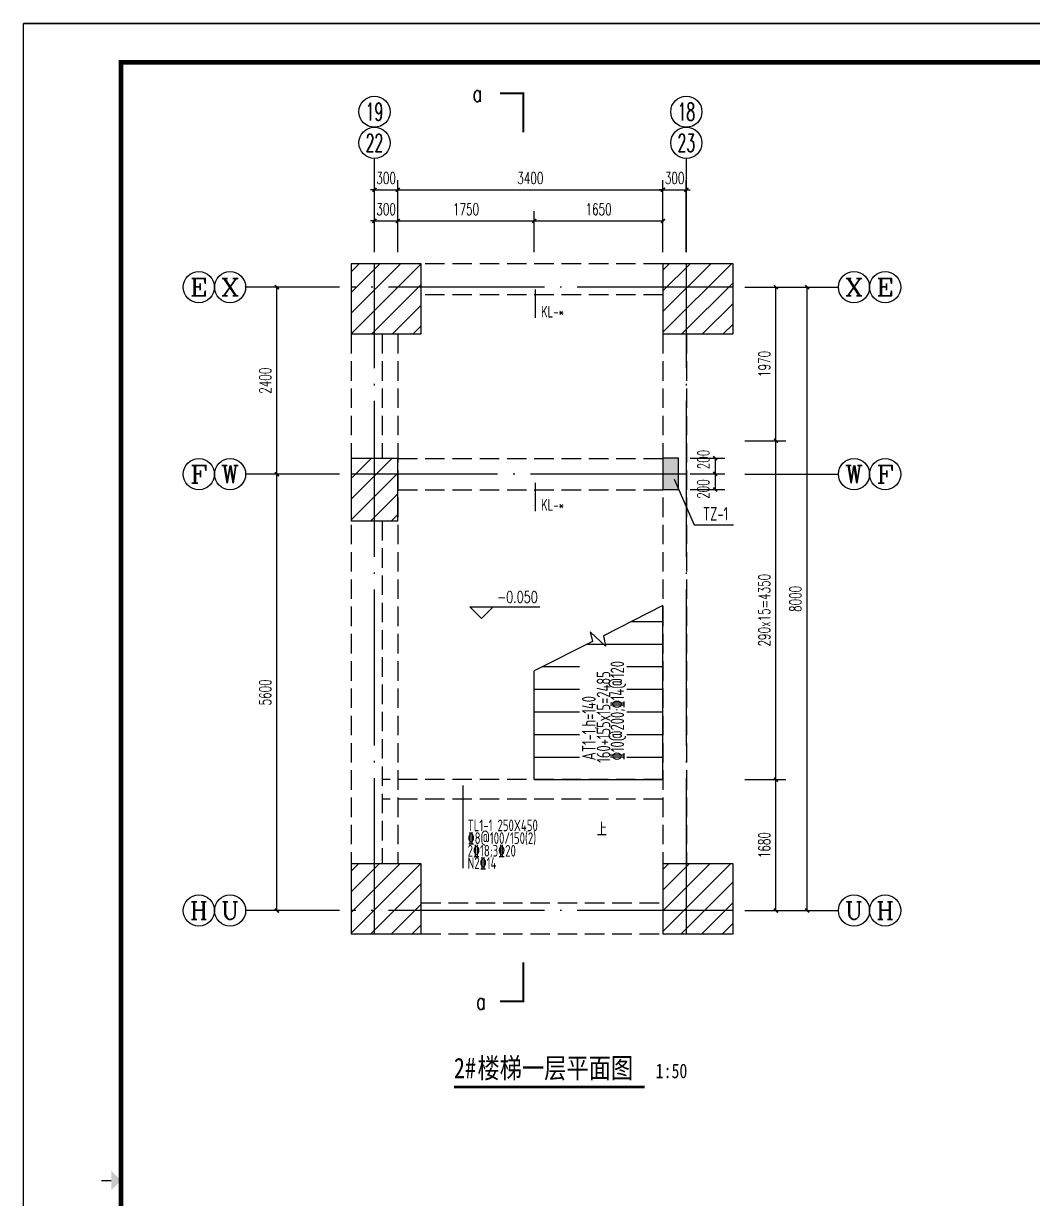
# Model space of a CAD drawing. Extents: x 239268 to 489116, y -316056 to -246175.
# Drawn here: x 262852 to 275793, y -296381 to -281302 of the extents above; entities that cross this region are included whole.
import ezdxf
from ezdxf.enums import TextEntityAlignment as Align

# ---------------------------------------------------------------- set-up
doc = ezdxf.new("R2010")
doc.units = 0
doc.header["$LTSCALE"] = 1000
doc.header["$MEASUREMENT"] = 0
doc.linetypes.add('DASH', pattern=[0.35, 0.25, -0.1])
doc.linetypes.add('DOTE', pattern=[2.42, 2, -0.2, 0.02, -0.2])
doc.layers.get('0').update_dxf_attribs({"linetype": 'CONTINUOUS'})
doc.layers.get('Defpoints').update_dxf_attribs({"color": 6, "linetype": 'CONTINUOUS'})
for name, color, linetype in [('3-ban', 84, 'CONTINUOUS'), ('3-HATCH', 8, 'CONTINUOUS'), ('3-liang-rein', 54, 'CONTINUOUS'), ('3-liang-s', 120, 'CONTINUOUS'), ('3-liang-xu', 120, 'DASH'), ('AXIS', 3, 'CONTINUOUS'), ('AXIS_TEXT', 7, 'CONTINUOUS'), ('COLUMN', 2, 'CONTINUOUS'), ('DIM_ELEV', 3, 'CONTINUOUS'), ('DIM_SYMB', 3, 'CONTINUOUS'), ('DOTE', 26, 'DOTE'), ('PUB_TEXT', 7, 'CONTINUOUS'), ('STAIR', 4, 'CONTINUOUS'), ('图框', 85, 'CONTINUOUS')]:
    doc.layers.add(name, color=color, linetype=linetype)
doc.styles.add('_TCH_AXIS', font='COMPLEX', dxfattribs={"bigfont": 'GBCBIG'})
doc.styles.add('_TCH_DIM', font='SIMPLEX', dxfattribs={"bigfont": 'GBCBIG'})
doc.styles.add('_TCH_LABEL', font='COMPLEX', dxfattribs={"bigfont": 'GBCBIG'})
doc.styles.add('COMPLEX', font='COMPLEX')
doc.styles.add('DIM_FONT', font='SIMPLEX.shx', dxfattribs={"width": 0.65})
doc.styles.add('TSSD_Rein', font='Tssdeng.shx', dxfattribs={"width": 0.7, "bigfont": 'hztxt.shx'})
doc.styles.add('房间名称', font='SIMHEI.TTF', dxfattribs={"width": 0.8})
doc.dimstyles.new('DIMN50', dxfattribs={"dimscale": 0.5, "dimtxt": 300, "dimasz": 100, "dimexe": 250, "dimexo": 300, "dimgap": 150, "dimtad": 1, "dimdec": 0, "dimzin": 0, "dimdsep": 46, "dimtxsty": 'DIM_FONT', "dimblk": 'ARCHTICK', "dimcen": 0.09, "dimclrt": 7, "dimazin": 2, "dimtfac": 1, "dimtdec": 0, "dimtix": 1, "dimtmove": 2, "dimatfit": 3, "dimfxl": 0, "dimtolj": 1, "dimtzin": 0, "dimarcsym": 0})

# ---------------------------------------------------------------- blocks, each defined once
blk = doc.blocks.new('_ArchTick')
at = {"color": 0, "linetype": 'ByBlock', "const_width": 0.4}
blk.add_lwpolyline([(-0.5, -0.5), (0.5, 0.5)], dxfattribs=at)
blk = doc.blocks.new('*D470')
at = {"layer": 'AXIS', "color": 0, "lineweight": -2}
for p, q in [((266225, -287086), (265978, -287086)), ((266103, -292686), (266103, -287086)), ((266225, -292686), (265978, -292686))]:
    blk.add_line(p, q, dxfattribs=at)
at = {"layer": 'Defpoints', "color": 0}
for p in [(266103, -287086), (266375, -287086), (266375, -292686)]:
    blk.add_point(p, dxfattribs=at)
at = {"layer": 'AXIS', "color": 0, "lineweight": -2, "xscale": 50, "yscale": 50, "zscale": 50}
for p, rotation in [((266103, -287086), 90), ((266103, -292686), 270)]:
    blk.add_blockref('_ArchTick', p, dxfattribs=dict(at, rotation=rotation))
at = {"layer": 'AXIS', "color": 7, "insert": (265953, -289886), "char_height": 150, "attachment_point": 5, "rotation": 90, "style": 'DIM_FONT'}
blk.add_mtext('\\A1;5600', dxfattribs=at)
blk = doc.blocks.new('*D471')
at = {"layer": 'AXIS', "color": 0, "lineweight": -2}
for p, q in [((266225, -284686), (265978, -284686)), ((266103, -287086), (266103, -284686)), ((266225, -287086), (265978, -287086))]:
    blk.add_line(p, q, dxfattribs=at)
at = {"layer": 'Defpoints', "color": 0}
for p in [(266103, -284686), (266375, -284686), (266375, -287086)]:
    blk.add_point(p, dxfattribs=at)
at = {"layer": 'AXIS', "color": 0, "lineweight": -2, "xscale": 50, "yscale": 50, "zscale": 50}
for p, rotation in [((266103, -284686), 90), ((266103, -287086), 270)]:
    blk.add_blockref('_ArchTick', p, dxfattribs=dict(at, rotation=rotation))
at = {"layer": 'AXIS', "color": 7, "insert": (265953, -285886), "char_height": 150, "attachment_point": 5, "rotation": 90, "style": 'DIM_FONT'}
blk.add_mtext('\\A1;2400', dxfattribs=at)
blk = doc.blocks.new('*D472')
at = {"layer": 'AXIS', "color": 0, "lineweight": -2}
for p, q in [((267353, -284236), (267353, -283711)), ((267653, -284236), (267653, -283711)), ((267353, -283836), (267303, -283836)), ((267353, -283836), (267653, -283836)), ((267653, -283836), (267703, -283836))]:
    blk.add_line(p, q, dxfattribs=at)
at = {"layer": 'Defpoints', "color": 0}
for p in [(267653, -283836), (267353, -284386), (267653, -284386)]:
    blk.add_point(p, dxfattribs=at)
at = {"layer": 'AXIS', "color": 0, "lineweight": -2, "xscale": 50, "yscale": 50, "zscale": 50}
blk.add_blockref('_ArchTick', (267353, -283836), dxfattribs=at)
at = {"layer": 'AXIS', "color": 0, "lineweight": -2, "xscale": 50, "yscale": 50, "zscale": 50, "rotation": 180}
blk.add_blockref('_ArchTick', (267653, -283836), dxfattribs=at)
at = {"layer": 'AXIS', "color": 7, "insert": (267503, -283686), "char_height": 150, "attachment_point": 5, "style": 'DIM_FONT'}
blk.add_mtext('\\A1;300', dxfattribs=at)
blk = doc.blocks.new('*D473')
at = {"layer": 'AXIS', "color": 0, "lineweight": -2}
for p, q in [((267653, -284236), (267653, -283711)), ((269403, -284236), (269403, -283711)), ((267653, -283836), (269403, -283836))]:
    blk.add_line(p, q, dxfattribs=at)
at = {"layer": 'Defpoints', "color": 0}
for p in [(269403, -283836), (267653, -284386), (269403, -284386)]:
    blk.add_point(p, dxfattribs=at)
at = {"layer": 'AXIS', "color": 0, "lineweight": -2, "xscale": 50, "yscale": 50, "zscale": 50, "rotation": 180}
blk.add_blockref('_ArchTick', (267653, -283836), dxfattribs=at)
at = {"layer": 'AXIS', "color": 0, "lineweight": -2, "xscale": 50, "yscale": 50, "zscale": 50}
blk.add_blockref('_ArchTick', (269403, -283836), dxfattribs=at)
at = {"layer": 'AXIS', "color": 7, "insert": (268528, -283686), "char_height": 150, "attachment_point": 5, "style": 'DIM_FONT'}
blk.add_mtext('\\A1;1750', dxfattribs=at)
blk = doc.blocks.new('*D474')
at = {"layer": 'AXIS', "color": 0, "lineweight": -2}
for p, q in [((269403, -284236), (269403, -283711)), ((271053, -284236), (271053, -283711)), ((269403, -283836), (271053, -283836))]:
    blk.add_line(p, q, dxfattribs=at)
at = {"layer": 'Defpoints', "color": 0}
for p in [(271053, -283836), (269403, -284386), (271053, -284386)]:
    blk.add_point(p, dxfattribs=at)
at = {"layer": 'AXIS', "color": 0, "lineweight": -2, "xscale": 50, "yscale": 50, "zscale": 50, "rotation": 180}
blk.add_blockref('_ArchTick', (269403, -283836), dxfattribs=at)
at = {"layer": 'AXIS', "color": 0, "lineweight": -2, "xscale": 50, "yscale": 50, "zscale": 50}
blk.add_blockref('_ArchTick', (271053, -283836), dxfattribs=at)
at = {"layer": 'AXIS', "color": 7, "insert": (270228, -283686), "char_height": 150, "attachment_point": 5, "style": 'DIM_FONT'}
blk.add_mtext('\\A1;1650', dxfattribs=at)
blk = doc.blocks.new('*D475')
at = {"layer": 'AXIS', "color": 0, "lineweight": -2}
for p, q in [((267353, -284236), (267353, -283311)), ((267653, -284236), (267653, -283311)), ((267353, -283436), (267303, -283436)), ((267353, -283436), (267653, -283436)), ((267653, -283436), (267703, -283436))]:
    blk.add_line(p, q, dxfattribs=at)
at = {"layer": 'Defpoints', "color": 0}
for p in [(267653, -283436), (267353, -284386), (267653, -284386)]:
    blk.add_point(p, dxfattribs=at)
at = {"layer": 'AXIS', "color": 0, "lineweight": -2, "xscale": 50, "yscale": 50, "zscale": 50}
blk.add_blockref('_ArchTick', (267353, -283436), dxfattribs=at)
at = {"layer": 'AXIS', "color": 0, "lineweight": -2, "xscale": 50, "yscale": 50, "zscale": 50, "rotation": 180}
blk.add_blockref('_ArchTick', (267653, -283436), dxfattribs=at)
at = {"layer": 'AXIS', "color": 7, "insert": (267503, -283286), "char_height": 150, "attachment_point": 5, "style": 'DIM_FONT'}
blk.add_mtext('\\A1;300', dxfattribs=at)
blk = doc.blocks.new('*D476')
at = {"layer": 'AXIS', "color": 0, "lineweight": -2}
for p, q in [((267653, -284236), (267653, -283311)), ((271053, -284236), (271053, -283311)), ((267653, -283436), (271053, -283436))]:
    blk.add_line(p, q, dxfattribs=at)
at = {"layer": 'Defpoints', "color": 0}
for p in [(271053, -283436), (267653, -284386), (271053, -284386)]:
    blk.add_point(p, dxfattribs=at)
at = {"layer": 'AXIS', "color": 0, "lineweight": -2, "xscale": 50, "yscale": 50, "zscale": 50, "rotation": 180}
blk.add_blockref('_ArchTick', (267653, -283436), dxfattribs=at)
at = {"layer": 'AXIS', "color": 0, "lineweight": -2, "xscale": 50, "yscale": 50, "zscale": 50}
blk.add_blockref('_ArchTick', (271053, -283436), dxfattribs=at)
at = {"layer": 'AXIS', "color": 7, "insert": (269353, -283286), "char_height": 150, "attachment_point": 5, "style": 'DIM_FONT'}
blk.add_mtext('\\A1;3400', dxfattribs=at)
blk = doc.blocks.new('*D477')
at = {"layer": 'AXIS', "color": 0, "lineweight": -2}
for p, q in [((271053, -284236), (271053, -283311)), ((271353, -284236), (271353, -283311)), ((271053, -283436), (271003, -283436)), ((271053, -283436), (271353, -283436)), ((271353, -283436), (271403, -283436))]:
    blk.add_line(p, q, dxfattribs=at)
at = {"layer": 'Defpoints', "color": 0}
for p in [(271353, -283436), (271053, -284386), (271353, -284386)]:
    blk.add_point(p, dxfattribs=at)
at = {"layer": 'AXIS', "color": 0, "lineweight": -2, "xscale": 50, "yscale": 50, "zscale": 50}
blk.add_blockref('_ArchTick', (271053, -283436), dxfattribs=at)
at = {"layer": 'AXIS', "color": 0, "lineweight": -2, "xscale": 50, "yscale": 50, "zscale": 50, "rotation": 180}
blk.add_blockref('_ArchTick', (271353, -283436), dxfattribs=at)
at = {"layer": 'AXIS', "color": 7, "insert": (271203, -283286), "char_height": 150, "attachment_point": 5, "style": 'DIM_FONT'}
blk.add_mtext('\\A1;300', dxfattribs=at)
blk = doc.blocks.new('*D478')
at = {"layer": 'AXIS', "color": 0, "lineweight": -2}
for p, q in [((272103, -291006), (272628, -291006)), ((272503, -292686), (272503, -291006)), ((272103, -292686), (272628, -292686))]:
    blk.add_line(p, q, dxfattribs=at)
at = {"layer": 'Defpoints', "color": 0}
for p in [(271953, -291006), (272503, -291006), (271953, -292686)]:
    blk.add_point(p, dxfattribs=at)
at = {"layer": 'AXIS', "color": 0, "lineweight": -2, "xscale": 50, "yscale": 50, "zscale": 50}
for p, rotation in [((272503, -291006), 90), ((272503, -292686), 270)]:
    blk.add_blockref('_ArchTick', p, dxfattribs=dict(at, rotation=rotation))
at = {"layer": 'AXIS', "color": 7, "insert": (272353, -291846), "char_height": 150, "attachment_point": 5, "rotation": 90, "style": 'DIM_FONT'}
blk.add_mtext('\\A1;1680', dxfattribs=at)
blk = doc.blocks.new('*D479')
at = {"layer": 'AXIS', "color": 0, "lineweight": -2}
for p, q in [((272103, -286656), (272628, -286656)), ((272503, -291006), (272503, -286656)), ((272103, -291006), (272628, -291006))]:
    blk.add_line(p, q, dxfattribs=at)
at = {"layer": 'Defpoints', "color": 0}
for p in [(271953, -286656), (272503, -286656), (271953, -291006)]:
    blk.add_point(p, dxfattribs=at)
at = {"layer": 'AXIS', "color": 0, "lineweight": -2, "xscale": 50, "yscale": 50, "zscale": 50}
for p, rotation in [((272503, -286656), 90), ((272503, -291006), 270)]:
    blk.add_blockref('_ArchTick', p, dxfattribs=dict(at, rotation=rotation))
at = {"layer": 'AXIS', "color": 7, "insert": (272353, -288831), "char_height": 150, "attachment_point": 5, "rotation": 90, "style": 'DIM_FONT'}
blk.add_mtext('\\A1;290x15=4350', dxfattribs=at)
blk = doc.blocks.new('*D480')
at = {"layer": 'AXIS', "color": 0, "lineweight": -2}
for p, q in [((272103, -284686), (272628, -284686)), ((272503, -286656), (272503, -284686)), ((272103, -286656), (272628, -286656))]:
    blk.add_line(p, q, dxfattribs=at)
at = {"layer": 'Defpoints', "color": 0}
for p in [(271953, -284686), (272503, -284686), (271953, -286656)]:
    blk.add_point(p, dxfattribs=at)
at = {"layer": 'AXIS', "color": 0, "lineweight": -2, "xscale": 50, "yscale": 50, "zscale": 50}
for p, rotation in [((272503, -284686), 90), ((272503, -286656), 270)]:
    blk.add_blockref('_ArchTick', p, dxfattribs=dict(at, rotation=rotation))
at = {"layer": 'AXIS', "color": 7, "insert": (272353, -285671), "char_height": 150, "attachment_point": 5, "rotation": 90, "style": 'DIM_FONT'}
blk.add_mtext('\\A1;1970', dxfattribs=at)
blk = doc.blocks.new('*D481')
at = {"layer": 'AXIS', "color": 0, "lineweight": -2}
for p, q in [((272103, -284686), (273028, -284686)), ((272903, -292686), (272903, -284686)), ((272103, -292686), (273028, -292686))]:
    blk.add_line(p, q, dxfattribs=at)
at = {"layer": 'Defpoints', "color": 0}
for p in [(271953, -284686), (272903, -284686), (271953, -292686)]:
    blk.add_point(p, dxfattribs=at)
at = {"layer": 'AXIS', "color": 0, "lineweight": -2, "xscale": 50, "yscale": 50, "zscale": 50}
for p, rotation in [((272903, -284686), 90), ((272903, -292686), 270)]:
    blk.add_blockref('_ArchTick', p, dxfattribs=dict(at, rotation=rotation))
at = {"layer": 'AXIS', "color": 7, "insert": (272753, -288686), "char_height": 150, "attachment_point": 5, "rotation": 90, "style": 'DIM_FONT'}
blk.add_mtext('\\A1;8000', dxfattribs=at)
blk = doc.blocks.new('_AXISO')
blk.add_circle((0, 0), 0.5)
at = {"layer": 'AXIS_TEXT', "style": 'COMPLEX', "width": 1.041667}
blk.add_attdef('A', text='', height=0.56, dxfattribs=at).set_placement((-0.25, -0.28), (0.25, -0.28), align=Align.FIT)
blk = doc.blocks.new('TJAD_TK_A1')
at = {"layer": '图框'}
for p in [(1341.38, 950.45), (500.38, 356.45)]:
    blk.add_line(p, (500.38, 950.45), dxfattribs=at)
at = {"layer": '图框', "const_width": 1.2}
blk.add_lwpolyline([(1331.38, 940.45), (525.38, 940.45), (525.38, 366.45), (1331.38, 366.45)], close=True, dxfattribs=at)
at = {"layer": '图框', "const_width": 0.3}
blk.add_lwpolyline([(522.88, 653.45), (520.38, 653.45)], dxfattribs=at)
at = {"layer": '图框'}
blk.add_solid([(522.88, 650.95), (522.88, 655.95), (525.38, 653.45)], dxfattribs=at)
blk = doc.blocks.new('*D710')
at = {"layer": '3-liang-s', "color": 0, "lineweight": -2}
for p, q in [((271403, -286881), (271848, -286881)), ((271723, -286881), (271723, -287081)), ((271403, -287081), (271848, -287081))]:
    blk.add_line(p, q, dxfattribs=at)
at = {"layer": 'Defpoints', "color": 0}
for p in [(271253, -286881), (271253, -287081), (271723, -287081)]:
    blk.add_point(p, dxfattribs=at)
at = {"layer": '3-liang-s', "color": 0, "lineweight": -2, "xscale": 50, "yscale": 50, "zscale": 50}
for p, rotation in [((271723, -286881), 90), ((271723, -287081), 270)]:
    blk.add_blockref('_ArchTick', p, dxfattribs=dict(at, rotation=rotation))
at = {"layer": '3-liang-s', "color": 7, "insert": (271573, -286897), "char_height": 150, "attachment_point": 5, "rotation": 90, "style": 'DIM_FONT'}
blk.add_mtext('\\A1;200', dxfattribs=at)
blk = doc.blocks.new('*D711')
at = {"layer": '3-liang-s', "color": 0, "lineweight": -2}
for p, q in [((271403, -287081), (271848, -287081)), ((271723, -287081), (271723, -287281)), ((271403, -287281), (271848, -287281))]:
    blk.add_line(p, q, dxfattribs=at)
at = {"layer": 'Defpoints', "color": 0}
for p in [(271253, -287081), (271253, -287281), (271723, -287281)]:
    blk.add_point(p, dxfattribs=at)
at = {"layer": '3-liang-s', "color": 0, "lineweight": -2, "xscale": 50, "yscale": 50, "zscale": 50}
for p, rotation in [((271723, -287081), 90), ((271723, -287281), 270)]:
    blk.add_blockref('_ArchTick', p, dxfattribs=dict(at, rotation=rotation))
at = {"layer": '3-liang-s', "color": 7, "insert": (271570, -287277), "char_height": 150, "attachment_point": 5, "rotation": 90, "style": 'DIM_FONT'}
blk.add_mtext('\\A1;200', dxfattribs=at)

msp = doc.modelspace()

# ---------------------------------------------------------------- hatches: boundary and pattern name
at = {"layer": '3-HATCH'}
h = msp.add_hatch(dxfattribs=at)
h.set_pattern_fill('ANSI31', color=256, scale=1500, style=0)
h.paths.add_polyline_path([(267953.2, -284385.7), (267053.2, -284385.7), (267053.2, -285285.7), (267953.2, -285285.7)])
h = msp.add_hatch(dxfattribs=at)
h.set_pattern_fill('ANSI31', color=256, scale=1500, style=0)
h.paths.add_polyline_path([(267953.2, -285285.7), (267953.2, -284385.7), (267053.2, -284385.7), (267053.2, -285285.7)])
h = msp.add_hatch(dxfattribs=at)
h.set_pattern_fill('ANSI31', color=256, scale=1500, style=0)
h.paths.add_polyline_path([(267053.2, -285285.7), (267953.2, -285285.7), (267953.2, -284385.7), (267053.2, -284385.7)])
h = msp.add_hatch(dxfattribs=at)
h.set_pattern_fill('ANSI31', color=256, scale=1500, style=0)
h.paths.add_polyline_path([(271953.2, -284385.7), (271053.2, -284385.7), (271053.2, -285285.7), (271953.2, -285285.7)])
h = msp.add_hatch(dxfattribs=at)
h.set_pattern_fill('ANSI31', color=256, scale=1500, style=0)
h.paths.add_polyline_path([(267053.2, -287685.7), (267653.2, -287685.7), (267653.2, -286885.7), (267053.2, -286885.7)])
h = msp.add_hatch(dxfattribs=at)
h.set_pattern_fill('ANSI31', color=256, scale=1500, style=0)
h.paths.add_polyline_path([(267653.2, -287685.7), (267653.2, -286885.7), (267053.2, -286885.7), (267053.2, -287685.7)])
h = msp.add_hatch(dxfattribs=at)
h.set_pattern_fill('ANSI31', color=256, scale=1500, style=0)
h.paths.add_polyline_path([(267053.2, -286885.7), (267053.2, -287685.7), (267653.2, -287685.7), (267653.2, -286885.7)])
msp.add_hatch(color=256, dxfattribs=at).paths.add_polyline_path([(271053.2, -287280.7), (271253.2, -287280.7), (271253.2, -286880.7), (271053.2, -286880.7)])
h = msp.add_hatch(dxfattribs=at)
h.set_pattern_fill('ANSI31', color=256, scale=1500, style=0)
h.paths.add_polyline_path([(267953.2, -292085.7), (267053.2, -292085.7), (267053.2, -292985.7), (267953.2, -292985.7)])
h = msp.add_hatch(dxfattribs=at)
h.set_pattern_fill('ANSI31', color=256, scale=1500, style=0)
h.paths.add_polyline_path([(271953.2, -292085.7), (271053.2, -292085.7), (271053.2, -292985.7), (271953.2, -292985.7)])

# ---------------------------------------------------------------- linework, layer by layer
at = {"layer": '3-ban'}
for p, q in [((271196.1, -287150.4), (271452.8, -287737.4)), ((271452.8, -287737.4), (271956.7, -287737.4))]:
    msp.add_line(p, q, dxfattribs=at)
at = {"layer": '3-liang-rein'}
for p, q in [((269417.1, -285080.7), (269417.1, -284715.9)), ((269417.1, -287559.8), (269417.1, -287194.9)), ((268490.3, -292140.1), (268490.3, -291082.1))]:
    msp.add_line(p, q, dxfattribs=at)
at = {"layer": '3-liang-xu'}
for p, q in [((271053.2, -284385.7), (267953.2, -284385.7)), ((271053.2, -284785.7), (267953.2, -284785.7)), ((267053.2, -285285.7), (267053.2, -292085.7)), ((267453.2, -285285.7), (267453.2, -286885.7)), ((267653.2, -285285.7), (267653.2, -292085.7)), ((271053.2, -285285.7), (271053.2, -292085.7)), ((271353.2, -285285.7), (271353.2, -292085.7)), ((271353.2, -285285.7), (271353.2, -292085.7)), ((267653.2, -286885.7), (271053.2, -286885.7)), ((267653.2, -287285.7), (271053.2, -287285.7)), ((267453.2, -287685.7), (267453.2, -292085.7)), ((271053.2, -291005.7), (267453.2, -291005.7)), ((271053.2, -291255.7), (267453.2, -291255.7)), ((267953.2, -292585.7), (271053.2, -292585.7)), ((267953.2, -292985.7), (271053.2, -292985.7))]:
    msp.add_line(p, q, dxfattribs=at)
at = {"layer": 'AXIS'}
for p, q in [((267353.2, -282633.9), (267353.2, -282633.9)), ((271353.2, -282633.9), (271353.2, -282633.9)), ((267353.2, -284235.7), (267353.2, -283033.9)), ((271353.2, -284235.7), (271353.2, -283033.9)), ((265301.4, -284685.7), (265301.4, -284685.7)), ((266903.2, -284685.7), (265701.4, -284685.7)), ((272103.2, -284685.7), (273303.2, -284685.7)), ((273703.2, -284685.7), (273703.2, -284685.7)), ((265301.4, -287085.7), (265301.4, -287085.7)), ((266903.2, -287085.7), (265701.4, -287085.7)), ((272103.2, -287085.7), (273303.2, -287085.7)), ((273703.2, -287085.7), (273703.2, -287085.7)), ((265301.4, -292685.7), (265301.4, -292685.7)), ((266903.2, -292685.7), (265701.4, -292685.7)), ((272103.2, -292685.7), (273303.2, -292685.7)), ((273703.2, -292685.7), (273703.2, -292685.7))]:
    msp.add_line(p, q, dxfattribs=at)
at = {"layer": 'COLUMN'}
for p, q in [((267953.2, -284385.7), (267053.2, -284385.7)), ((267053.2, -284385.7), (267053.2, -285285.7)), ((267953.2, -285285.7), (267953.2, -284385.7)), ((271953.2, -284385.7), (271053.2, -284385.7)), ((271053.2, -284385.7), (271053.2, -285285.7)), ((271953.2, -285285.7), (271953.2, -284385.7)), ((267053.2, -285285.7), (267953.2, -285285.7)), ((271053.2, -285285.7), (271953.2, -285285.7)), ((267653.2, -286885.7), (267053.2, -286885.7)), ((267053.2, -286885.7), (267053.2, -287685.7)), ((267653.2, -287685.7), (267653.2, -286885.7)), ((267053.2, -287685.7), (267653.2, -287685.7)), ((267953.2, -292085.7), (267053.2, -292085.7)), ((267053.2, -292085.7), (267053.2, -292985.7)), ((267953.2, -292985.7), (267953.2, -292085.7)), ((271953.2, -292085.7), (271053.2, -292085.7)), ((271053.2, -292085.7), (271053.2, -292985.7)), ((271953.2, -292985.7), (271953.2, -292085.7)), ((267053.2, -292985.7), (267953.2, -292985.7)), ((271053.2, -292985.7), (271953.2, -292985.7))]:
    msp.add_line(p, q, dxfattribs=at)
msp.add_lwpolyline([(271053.2, -287280.7), (271253.2, -287280.7), (271253.2, -286880.7), (271053.2, -286880.7)], close=True, dxfattribs=at)
at = {"layer": 'DIM_ELEV'}
for p, q in [((268725.8, -288937.1), (268575.8, -288787.1)), ((268575.8, -288787.1), (269475.8, -288787.1)), ((268725.8, -288937.1), (268875.8, -288787.1))]:
    msp.add_line(p, q, dxfattribs=at)
at = {"layer": 'DIM_SYMB'}
for points, const_width in [([(268963.1, -282198.7), (269263.1, -282198.7), (269263.1, -282698.7)], 25), ([(269263.1, -293349.3), (269263.1, -293849.3), (268963.1, -293849.3)], 25), ([(268371.7, -294948.6), (270819.9, -294948.6)], 35)]:
    msp.add_lwpolyline(points, dxfattribs=dict(at, const_width=const_width))
msp.add_lwpolyline([(270258.2, -291489.1, 0, 0, 0), (270258.2, -290954.4, 40, 0, 0), (270258.2, -290804.4, 0, 0, 0)], format="xyseb", dxfattribs=at)
at = {"layer": 'DOTE'}
for p, q in [((267353.2, -292985.7), (267353.2, -284385.7)), ((271353.2, -292985.7), (271353.2, -284385.7)), ((271953.2, -284685.7), (267053.2, -284685.7)), ((271353.2, -287085.7), (267053.2, -287085.7)), ((271953.2, -292685.7), (267053.2, -292685.7))]:
    msp.add_line(p, q, dxfattribs=at)
at = {"layer": 'STAIR'}
for p, q in [((271053.2, -288772), (270290.5, -289159.1)), ((271053.2, -291005.7), (271053.2, -288772)), ((270651.9, -288975.7), (271053.2, -288975.7)), ((270318.4, -289291.2), (270121.9, -289107.5)), ((270121.9, -289107.5), (270148.1, -289231.4)), ((270290.5, -289159.1), (270318.4, -289291.2)), ((270148.1, -289231.4), (269403.2, -289609.6)), ((270080.7, -289265.7), (270291, -289265.7)), ((270313, -289265.7), (271053.2, -289265.7)), ((269403.2, -290860.7), (269403.2, -289609.6)), ((269403.2, -290860.7), (269403.2, -289609.6)), ((269509.4, -289555.7), (269981.7, -289555.7)), ((270592.2, -289555.7), (271053.2, -289555.7)), ((269403.2, -289845.7), (269981.7, -289845.7)), ((270592.2, -289845.7), (271053.2, -289845.7)), ((269403.2, -290135.7), (269981.7, -290135.7)), ((270592.2, -290135.7), (271053.2, -290135.7)), ((269403.2, -290425.7), (269981.7, -290425.7)), ((270592.2, -290425.7), (271053.2, -290425.7)), ((269403.2, -290715.7), (269981.7, -290715.7)), ((270592.2, -290715.7), (271053.2, -290715.7)), ((269403.2, -291005.7), (269403.2, -290860.7)), ((269403.2, -291005.7), (271053.2, -291005.7))]:
    msp.add_line(p, q, dxfattribs=at)
at = {"layer": '图框'}
msp.add_lwpolyline([(262852.4, -281301.7), (304902.4, -281301.7), (304902.4, -311001.7), (262852.4, -311001.7)], close=True, dxfattribs=at)

# ---------------------------------------------------------------- block references
at = {"layer": 'AXIS'}
ref = msp.add_blockref('_AXISO', (267353.2, -282433.9), dxfattribs=dict(at, xscale=400, yscale=400, zscale=400))
ref.add_attrib('A', '19', dxfattribs={"layer": 'AXIS_TEXT', "height": 226.27, "style": '_TCH_AXIS', "width": 0.724138}).set_placement((267240.1, -282547.1), (267466.3, -282547.1), align=Align.FIT)
ref = msp.add_blockref('_AXISO', (271353.2, -282433.9), dxfattribs=dict(at, xscale=400, yscale=400, zscale=400))
ref.add_attrib('A', '18', dxfattribs={"layer": 'AXIS_TEXT', "height": 226.27, "style": '_TCH_AXIS', "width": 0.724138}).set_placement((271240.1, -282547.1), (271466.3, -282547.1), align=Align.FIT)
ref = msp.add_blockref('_AXISO', (267353.2, -282833.9), dxfattribs=dict(at, xscale=400, yscale=400, zscale=400))
ref.add_attrib('A', '22', dxfattribs={"layer": 'AXIS_TEXT', "height": 226.27, "style": '_TCH_AXIS', "width": 0.617647}).set_placement((267240.1, -282947.1), (267466.3, -282947.1), align=Align.FIT)
ref = msp.add_blockref('_AXISO', (271353.2, -282833.9), dxfattribs=dict(at, xscale=400, yscale=400, zscale=400))
ref.add_attrib('A', '23', dxfattribs={"layer": 'AXIS_TEXT', "height": 226.27, "style": '_TCH_AXIS', "width": 0.617647}).set_placement((271240.1, -282947.1), (271466.3, -282947.1), align=Align.FIT)
ref = msp.add_blockref('_AXISO', (265101.4, -284685.7), dxfattribs=dict(at, xscale=400, yscale=400, zscale=400))
ref.add_attrib('A', 'E', dxfattribs={"layer": 'AXIS_TEXT', "height": 226.3, "style": '_TCH_AXIS', "width": 1.3125}).set_placement((264988.3, -284798.8), (265214.6, -284798.8), align=Align.FIT)
ref = msp.add_blockref('_AXISO', (265501.4, -284685.7), dxfattribs=dict(at, xscale=400, yscale=400, zscale=400))
ref.add_attrib('A', 'X', dxfattribs={"layer": 'AXIS_TEXT', "height": 226.3, "style": '_TCH_AXIS', "width": 1.166667}).set_placement((265388.3, -284798.8), (265614.6, -284798.8), align=Align.FIT)
ref = msp.add_blockref('_AXISO', (273503.2, -284685.7), dxfattribs=dict(at, xscale=400, yscale=400, zscale=400))
ref.add_attrib('A', 'X', dxfattribs={"layer": 'AXIS_TEXT', "height": 226.3, "style": '_TCH_AXIS', "width": 1.166667}).set_placement((273390.1, -284798.8), (273616.3, -284798.8), align=Align.FIT)
ref = msp.add_blockref('_AXISO', (273903.2, -284685.7), dxfattribs=dict(at, xscale=400, yscale=400, zscale=400))
ref.add_attrib('A', 'E', dxfattribs={"layer": 'AXIS_TEXT', "height": 226.3, "style": '_TCH_AXIS', "width": 1.3125}).set_placement((273790.1, -284798.8), (274016.3, -284798.8), align=Align.FIT)
ref = msp.add_blockref('_AXISO', (265101.4, -287085.7), dxfattribs=dict(at, xscale=400, yscale=400, zscale=400))
ref.add_attrib('A', 'F', dxfattribs={"layer": 'AXIS_TEXT', "height": 226.3, "style": '_TCH_AXIS', "width": 1.3125}).set_placement((264988.3, -287198.8), (265214.6, -287198.8), align=Align.FIT)
ref = msp.add_blockref('_AXISO', (265501.4, -287085.7), dxfattribs=dict(at, xscale=400, yscale=400, zscale=400))
ref.add_attrib('A', 'W', dxfattribs={"layer": 'AXIS_TEXT', "height": 226.3, "style": '_TCH_AXIS', "width": 0.954545}).set_placement((265388.3, -287198.8), (265614.6, -287198.8), align=Align.FIT)
ref = msp.add_blockref('_AXISO', (273503.2, -287085.7), dxfattribs=dict(at, xscale=400, yscale=400, zscale=400))
ref.add_attrib('A', 'W', dxfattribs={"layer": 'AXIS_TEXT', "height": 226.3, "style": '_TCH_AXIS', "width": 0.954545}).set_placement((273390.1, -287198.8), (273616.3, -287198.8), align=Align.FIT)
ref = msp.add_blockref('_AXISO', (273903.2, -287085.7), dxfattribs=dict(at, xscale=400, yscale=400, zscale=400))
ref.add_attrib('A', 'F', dxfattribs={"layer": 'AXIS_TEXT', "height": 226.3, "style": '_TCH_AXIS', "width": 1.3125}).set_placement((273790.1, -287198.8), (274016.3, -287198.8), align=Align.FIT)
ref = msp.add_blockref('_AXISO', (265101.4, -292685.7), dxfattribs=dict(at, xscale=400, yscale=400, zscale=400))
ref.add_attrib('A', 'H', dxfattribs={"layer": 'AXIS_TEXT', "height": 226.3, "style": '_TCH_AXIS', "width": 1.05}).set_placement((264988.3, -292798.8), (265214.6, -292798.8), align=Align.FIT)
ref = msp.add_blockref('_AXISO', (265501.4, -292685.7), dxfattribs=dict(at, xscale=400, yscale=400, zscale=400))
ref.add_attrib('A', 'U', dxfattribs={"layer": 'AXIS_TEXT', "height": 226.3, "style": '_TCH_AXIS', "width": 1.05}).set_placement((265388.3, -292798.8), (265614.6, -292798.8), align=Align.FIT)
ref = msp.add_blockref('_AXISO', (273503.2, -292685.7), dxfattribs=dict(at, xscale=400, yscale=400, zscale=400))
ref.add_attrib('A', 'U', dxfattribs={"layer": 'AXIS_TEXT', "height": 226.3, "style": '_TCH_AXIS', "width": 1.05}).set_placement((273390.1, -292798.8), (273616.3, -292798.8), align=Align.FIT)
ref = msp.add_blockref('_AXISO', (273903.2, -292685.7), dxfattribs=dict(at, xscale=400, yscale=400, zscale=400))
ref.add_attrib('A', 'H', dxfattribs={"layer": 'AXIS_TEXT', "height": 226.3, "style": '_TCH_AXIS', "width": 1.05}).set_placement((273790.1, -292798.8), (274016.3, -292798.8), align=Align.FIT)
at = {"layer": '图框', "xscale": 50, "yscale": 50, "zscale": 50}
msp.add_blockref('TJAD_TK_A1', (237833.4, -328824.2), dxfattribs=at)

# ---------------------------------------------------------------- texts
at = {"layer": '3-ban', "style": 'TSSD_Rein', "width": 0.7}
msp.add_text('TZ-1', height=175, dxfattribs=at).set_placement((271728.2, -287593.4, 1920), align=Align.MIDDLE)
for s, p in [('%%13210@200;%%13214@120', (270555.6, -290756.9)), ('160+155x15=2485', (270378.6, -290788.2)), ('AT1-1,h=140', (270189.9, -290757.9))]:
    msp.add_text(s, height=175, rotation=90, dxfattribs=at).set_placement(p)
at = {"layer": '3-liang-rein', "style": 'TSSD_Rein', "width": 0.7}
for s, p in [('KL-*', (269491.5, -285075.5)), ('KL-*', (269491.5, -287554.6)), ('TL1-1 250X450', (268548.1, -291667.8)), ('%%1328@100/150(2)', (268548.1, -291831.2)), ('2%%13218;3%%13220', (268548.1, -291993.3)), ('N2%%13214', (268548.1, -292151.6))]:
    msp.add_text(s, height=150, dxfattribs=at).set_placement(p)
at = {"layer": 'PUB_TEXT'}
for s, height, style, width, p in [('a', 212.5, '_TCH_LABEL', 0.705882, (268611.2, -282305)), ('-0.050', 148.75, '_TCH_DIM', 0.705882, (268925.8, -288737.1)), ('a', 212.5, '_TCH_LABEL', 0.705882, (268659.5, -293955.6)), ('2#', 261.39, '房间名称', 0.8, (268371.7, -294837.2)), ('楼梯一层平面图', 261.39, '房间名称', 0.8, (268674.1, -294837.2)), ('1:50', 186.71, '房间名称', 0.8, (270959.9, -294837.2))]:
    msp.add_text(s, height=height, dxfattribs=dict(at, style=style, width=width)).set_placement(p)
at = {"layer": 'PUB_TEXT', "style": '_TCH_DIM'}
msp.add_text('上', height=168.8, dxfattribs=at).set_placement((270206.1, -291729.2))

# ---------------------------------------------------------------- dimensions: what is measured, and where the dimension line sits
at = {"layer": '3-liang-s'}
for base, p1, p2, picture, middle in [((271722.7, -287080.7), (271253.2, -286880.7), (271253.2, -287080.7), '*D710', (271572.7, -286897.3)), ((271722.7, -287280.7), (271253.2, -287080.7), (271253, -287280.7), '*D711', (271569.8, -287277.2))]:
    dim = msp.add_linear_dim(base=base, p1=p1, p2=p2, angle=90, dimstyle='DIMN50', dxfattribs=at)
    dim.commit()
    dim.dimension.update_dxf_attribs({"geometry": picture, "text_midpoint": middle, "dimtype": 160})
at = {"layer": 'AXIS'}
for p1, p2, distance, picture, middle in [((267353.2, -284385.7), (267653.2, -284385.7), 950, '*D475', (267503.2, -283285.7)), ((267653.2, -284385.7), (271053.2, -284385.7), 950, '*D476', (269353.2, -283285.7)), ((271053.2, -284385.7), (271353.2, -284385.7), 950, '*D477', (271203.2, -283285.7)), ((267353.2, -284385.7), (267653.2, -284385.7), 550, '*D472', (267503.2, -283685.7)), ((267653.2, -284385.7), (269403.2, -284385.7), 550, '*D473', (268528.2, -283685.7)), ((269403.2, -284385.7), (271053.2, -284385.7), 550, '*D474', (270228.2, -283685.7)), ((266374.7, -287085.7), (266374.7, -284685.7), 271.5, '*D471', (265953.2, -285885.7)), ((271953.2, -286655.7), (271953.2, -284685.7), -550, '*D480', (272353.2, -285670.7)), ((271953.2, -292685.7), (271953.2, -284685.7), -950, '*D481', (272753.2, -288685.7)), ((266374.7, -292685.7), (266374.7, -287085.7), 271.5, '*D470', (265953.2, -289885.7)), ((271953.2, -292685.7), (271953.2, -291005.7), -550, '*D478', (272353.2, -291845.7))]:
    dim = msp.add_aligned_dim(p1=p1, p2=p2, distance=distance, dimstyle='DIMN50', dxfattribs=at)
    dim.commit()
    dim.dimension.update_dxf_attribs({"geometry": picture, "text_midpoint": middle})
dim = msp.add_aligned_dim(p1=(271953.2, -291005.7), p2=(271953.2, -286655.7), distance=-550, text='290x15=4350', dimstyle='DIMN50', dxfattribs=at)
dim.commit()
dim.dimension.update_dxf_attribs({"geometry": '*D479', "text_midpoint": (272353.2, -288830.7)})

doc.saveas('drawing.dxf')
